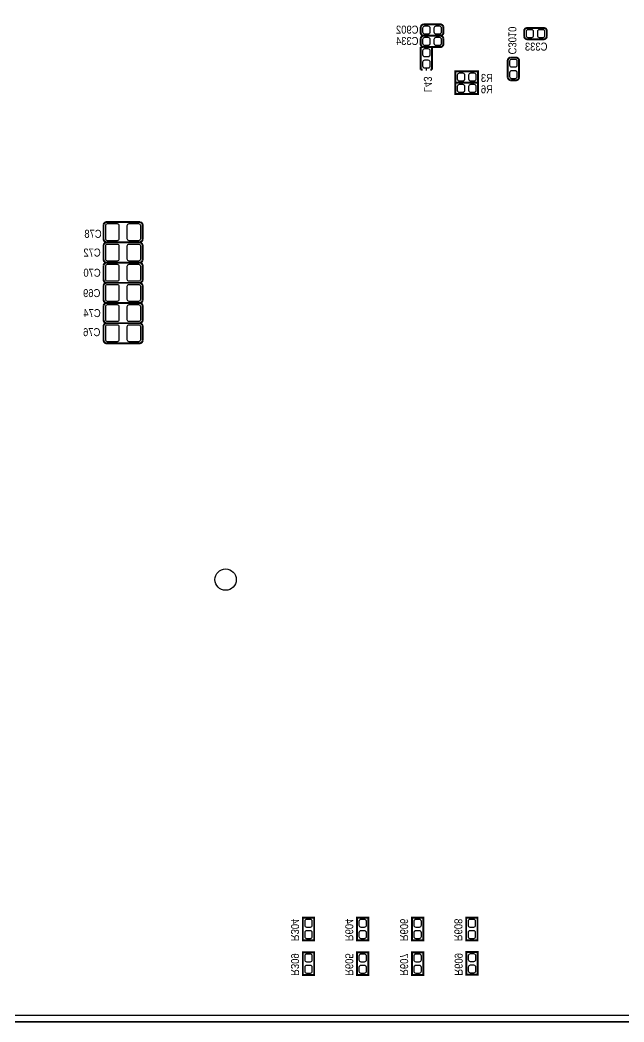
# Model space of a CAD drawing. Extents: x 35 to 230, y 10 to 165.
# Drawn here: x 134.2 to 182.1, y 10 to 89.5 of the extents above; entities that cross this region are included whole.
import ezdxf

# ---------------------------------------------------------------- set-up
doc = ezdxf.new("R2010")
doc.units = 0
for name, color, linetype in [('BG_OUTLINE', 254, 'CONTINUOUS'), ('PG_SILKSCREEN_BOTTOM', 254, 'CONTINUOUS'), ('PIN_SOLDERMASK_BOTTOM', 85, 'CONTINUOUS'), ('RD_SILKSCREEN_BOTTOM', 142, 'CONTINUOUS'), ('RKI_ALL', 43, 'CONTINUOUS')]:
    doc.layers.add(name, color=color, linetype=linetype)

msp = doc.modelspace()

# ---------------------------------------------------------------- linework, layer by layer
at = {"layer": 'BG_OUTLINE'}
msp.add_lwpolyline([(35, 12), (35, 121.6358, -0.414214), (37.286, 123.9218), (41.2, 123.9218), (41.2, 157.5018), (37.286, 157.5018, -0.414214), (35, 159.7878), (35, 163, -0.414214), (37, 165), (228, 165, -0.414214), (230, 163), (230, 12, -0.414214), (228, 10), (37, 10, -0.414214)], format="xyb", close=True, dxfattribs=at)
for points in [[(228, 10), (37, 10)], [(37, 10), (228, 10)]]:
    msp.add_lwpolyline(points, dxfattribs=at)
at = {"layer": 'PG_SILKSCREEN_BOTTOM', "const_width": 0.15}
for points in [[(166, 88.93, -0.265564), (166.2, 89.13), (167.6, 89.13, -0.265564), (167.8, 88.93), (167.8, 88.43, -0.265564), (167.6, 88.23), (166.2, 88.23, -0.265564), (166, 88.43)], [(166, 88.03, -0.265564), (166.2, 88.23), (167.6, 88.23, -0.265564), (167.8, 88.03), (167.8, 87.53, -0.265564), (167.6, 87.33), (166.2, 87.33, -0.265564), (166, 87.53)], [(174.2, 88.65, -0.265564), (174.4, 88.85), (175.8, 88.85, -0.265564), (176, 88.65), (176, 88.15, -0.265564), (175.8, 87.95), (174.4, 87.95, -0.265564), (174.2, 88.15)], [(173.6, 86.5, -0.265564), (173.8, 86.3), (173.8, 84.9, -0.265564), (173.6, 84.7), (173.1, 84.7, -0.265564), (172.9, 84.9), (172.9, 86.3, -0.265564), (173.1, 86.5)], [(141.1, 73.45, 0.333333), (140.85, 73.25), (140.85, 72.1, 0.333333), (141.05, 71.85), (143.75, 71.85)], [(143.95, 73.2, 0.333333), (143.75, 73.45)], [(141.1, 71.83, 0.333333), (140.85, 71.63), (140.85, 70.48, 0.333333), (141.05, 70.23), (143.75, 70.23)], [(143.7, 71.85, 0.333333), (143.95, 72.05)], [(143.95, 71.58, 0.333333), (143.75, 71.83)], [(141.1, 70.23, 0.333333), (140.85, 70.03), (140.85, 68.88, 0.333333), (141.05, 68.63), (143.75, 68.63)], [(143.7, 70.23, 0.333333), (143.95, 70.43)], [(143.95, 69.98, 0.333333), (143.75, 70.23)], [(141.1, 68.63, 0.333333), (140.85, 68.43), (140.85, 67.28, 0.333333), (141.05, 67.03), (143.75, 67.03)], [(143.7, 68.63, 0.333333), (143.95, 68.83)], [(143.95, 68.38, 0.333333), (143.75, 68.63)], [(141.1, 67.03, 0.333333), (140.85, 66.83), (140.85, 65.68, 0.333333), (141.05, 65.43), (143.75, 65.43)], [(143.7, 67.03, 0.333333), (143.95, 67.23)], [(143.95, 66.78, 0.333333), (143.75, 67.03)], [(141.1, 65.43, 0.333333), (140.85, 65.23), (140.85, 64.08, 0.333333), (141.05, 63.83), (143.75, 63.83)], [(143.7, 65.43, 0.333333), (143.95, 65.63)], [(143.95, 65.18, 0.333333), (143.75, 65.43)], [(143.7, 63.83, 0.333333), (143.95, 64.03)]]:
    msp.add_lwpolyline(points, format="xyb", dxfattribs=at)
for points in [[(166, 88.43), (166, 88.93)], [(174.2, 88.15), (174.2, 88.65)], [(166, 87.53), (166, 88.03)], [(166, 87.33), (166, 85.53)], [(166, 87.33), (166.15, 87.33)], [(166.4, 87.33), (166.5, 87.33)], [(166.9, 87.33), (166.75, 87.33)], [(166.9, 87.33), (166.9, 85.53)], [(173.1, 86.5), (173.6, 86.5)], [(166, 85.53), (166.15, 85.53)], [(166.4, 85.53), (166.5, 85.53)], [(166.9, 85.53), (166.75, 85.53)], [(170.55, 85.15), (170.55, 85.4), (168.75, 85.4), (168.75, 84.5), (170.55, 84.5), (170.55, 85.15)], [(170.55, 84.25), (170.55, 84.5), (168.75, 84.5), (168.75, 83.6), (170.55, 83.6), (170.55, 84.25)], [(143.75, 73.45), (141.1, 73.45)], [(143.95, 72.05), (143.95, 73.2)], [(143.75, 71.83), (141.1, 71.83)], [(143.95, 70.43), (143.95, 71.58)], [(143.75, 70.23), (141.1, 70.23)], [(143.95, 68.83), (143.95, 69.98)], [(143.75, 68.63), (141.1, 68.63)], [(143.95, 67.23), (143.95, 68.38)], [(143.75, 67.03), (141.1, 67.03)], [(143.95, 65.63), (143.95, 66.78)], [(143.75, 65.43), (141.1, 65.43)], [(143.95, 64.03), (143.95, 65.18)], [(157.3, 16.48), (157.55, 16.48), (157.55, 18.28), (156.65, 18.28), (156.65, 16.48), (157.3, 16.48)], [(161.6, 16.48), (161.85, 16.48), (161.85, 18.28), (160.95, 18.28), (160.95, 16.48), (161.6, 16.48)], [(165.95, 16.48), (166.2, 16.48), (166.2, 18.28), (165.3, 18.28), (165.3, 16.48), (165.95, 16.48)], [(170.25, 16.48), (170.5, 16.48), (170.5, 18.28), (169.6, 18.28), (169.6, 16.48), (170.25, 16.48)], [(157.3, 13.73), (157.55, 13.73), (157.55, 15.53), (156.65, 15.53), (156.65, 13.73), (157.3, 13.73)], [(161.6, 13.73), (161.85, 13.73), (161.85, 15.53), (160.95, 15.53), (160.95, 13.73), (161.6, 13.73)], [(165.95, 13.73), (166.2, 13.73), (166.2, 15.53), (165.3, 15.53), (165.3, 13.73), (165.95, 13.73)], [(170.2739, 13.7504), (170.5239, 13.7504), (170.5239, 15.5504), (169.6239, 15.5504), (169.6239, 13.7504), (170.2739, 13.7504)]]:
    msp.add_lwpolyline(points, dxfattribs=at)
at = {"layer": 'PIN_SOLDERMASK_BOTTOM'}
for points in [[(166.3, 88.38), (166.6, 88.38, 0.414214), (166.75, 88.53), (166.75, 88.83, 0.414214), (166.6, 88.98), (166.3, 88.98, 0.414214), (166.15, 88.83), (166.15, 88.53, 0.414214)], [(167.2, 88.38), (167.5, 88.38, 0.414214), (167.65, 88.53), (167.65, 88.83, 0.414214), (167.5, 88.98), (167.2, 88.98, 0.414214), (167.05, 88.83), (167.05, 88.53, 0.414214)], [(174.5, 88.1), (174.8, 88.1, 0.414214), (174.95, 88.25), (174.95, 88.55, 0.414214), (174.8, 88.7), (174.5, 88.7, 0.414214), (174.35, 88.55), (174.35, 88.25, 0.414214)], [(175.4, 88.1), (175.7, 88.1, 0.414214), (175.85, 88.25), (175.85, 88.55, 0.414214), (175.7, 88.7), (175.4, 88.7, 0.414214), (175.25, 88.55), (175.25, 88.25, 0.414214)], [(166.3, 87.48), (166.6, 87.48, 0.414214), (166.75, 87.63), (166.75, 87.93, 0.414214), (166.6, 88.08), (166.3, 88.08, 0.414214), (166.15, 87.93), (166.15, 87.63, 0.414214)], [(167.2, 87.48), (167.5, 87.48, 0.414214), (167.65, 87.63), (167.65, 87.93, 0.414214), (167.5, 88.08), (167.2, 88.08, 0.414214), (167.05, 87.93), (167.05, 87.63, 0.414214)], [(166.15, 87.03), (166.15, 86.73, 0.414214), (166.3, 86.58), (166.6, 86.58, 0.414214), (166.75, 86.73), (166.75, 87.03, 0.414214), (166.6, 87.18), (166.3, 87.18, 0.414214)], [(166.15, 86.13), (166.15, 85.83, 0.414214), (166.3, 85.68), (166.6, 85.68, 0.414214), (166.75, 85.83), (166.75, 86.13, 0.414214), (166.6, 86.28), (166.3, 86.28, 0.414214)], [(173.05, 86.2), (173.05, 85.9, 0.414214), (173.2, 85.75), (173.5, 85.75, 0.414214), (173.65, 85.9), (173.65, 86.2, 0.414214), (173.5, 86.35), (173.2, 86.35, 0.414214)], [(169.05, 84.65), (169.35, 84.65, 0.414214), (169.5, 84.8), (169.5, 85.1, 0.414214), (169.35, 85.25), (169.05, 85.25, 0.414214), (168.9, 85.1), (168.9, 84.8, 0.414214)], [(169.95, 84.65), (170.25, 84.65, 0.414214), (170.4, 84.8), (170.4, 85.1, 0.414214), (170.25, 85.25), (169.95, 85.25, 0.414214), (169.8, 85.1), (169.8, 84.8, 0.414214)], [(173.05, 85.3), (173.05, 85, 0.414214), (173.2, 84.85), (173.5, 84.85, 0.414214), (173.65, 85), (173.65, 85.3, 0.414214), (173.5, 85.45), (173.2, 85.45, 0.414214)], [(169.05, 83.75), (169.35, 83.75, 0.414214), (169.5, 83.9), (169.5, 84.2, 0.414214), (169.35, 84.35), (169.05, 84.35, 0.414214), (168.9, 84.2), (168.9, 83.9, 0.414214)], [(169.95, 83.75), (170.25, 83.75, 0.414214), (170.4, 83.9), (170.4, 84.2, 0.414214), (170.25, 84.35), (169.95, 84.35, 0.414214), (169.8, 84.2), (169.8, 83.9, 0.414214)], [(141, 72.15, 0.414214), (141.15, 72), (141.95, 72, 0.414214), (142.1, 72.15), (142.1, 73.15, 0.414214), (141.95, 73.3), (141.15, 73.3, 0.414214), (141, 73.15)], [(142.7, 72.15, 0.414214), (142.85, 72), (143.65, 72, 0.414214), (143.8, 72.15), (143.8, 73.15, 0.414214), (143.65, 73.3), (142.85, 73.3, 0.414214), (142.7, 73.15)], [(141, 70.53, 0.414214), (141.15, 70.38), (141.95, 70.38, 0.414214), (142.1, 70.53), (142.1, 71.53, 0.414214), (141.95, 71.68), (141.15, 71.68, 0.414214), (141, 71.53)], [(142.7, 70.53, 0.414214), (142.85, 70.38), (143.65, 70.38, 0.414214), (143.8, 70.53), (143.8, 71.53, 0.414214), (143.65, 71.68), (142.85, 71.68, 0.414214), (142.7, 71.53)], [(141, 68.93, 0.414214), (141.15, 68.78), (141.95, 68.78, 0.414214), (142.1, 68.93), (142.1, 69.93, 0.414214), (141.95, 70.08), (141.15, 70.08, 0.414214), (141, 69.93)], [(142.7, 68.93, 0.414214), (142.85, 68.78), (143.65, 68.78, 0.414214), (143.8, 68.93), (143.8, 69.93, 0.414214), (143.65, 70.08), (142.85, 70.08, 0.414214), (142.7, 69.93)], [(141, 67.33, 0.414214), (141.15, 67.18), (141.95, 67.18, 0.414214), (142.1, 67.33), (142.1, 68.33, 0.414214), (141.95, 68.48), (141.15, 68.48, 0.414214), (141, 68.33)], [(142.7, 67.33, 0.414214), (142.85, 67.18), (143.65, 67.18, 0.414214), (143.8, 67.33), (143.8, 68.33, 0.414214), (143.65, 68.48), (142.85, 68.48, 0.414214), (142.7, 68.33)], [(141, 65.73, 0.414214), (141.15, 65.58), (141.95, 65.58, 0.414214), (142.1, 65.73), (142.1, 66.73, 0.414214), (141.95, 66.88), (141.15, 66.88, 0.414214), (141, 66.73)], [(142.7, 65.73, 0.414214), (142.85, 65.58), (143.65, 65.58, 0.414214), (143.8, 65.73), (143.8, 66.73, 0.414214), (143.65, 66.88), (142.85, 66.88, 0.414214), (142.7, 66.73)], [(141, 64.13, 0.414214), (141.15, 63.98), (141.95, 63.98, 0.414214), (142.1, 64.13), (142.1, 65.13, 0.414214), (141.95, 65.28), (141.15, 65.28, 0.414214), (141, 65.13)], [(142.7, 64.13, 0.414214), (142.85, 63.98), (143.65, 63.98, 0.414214), (143.8, 64.13), (143.8, 65.13, 0.414214), (143.65, 65.28), (142.85, 65.28, 0.414214), (142.7, 65.13)], [(156.8, 17.98), (156.8, 17.68, 0.414214), (156.95, 17.53), (157.25, 17.53, 0.414214), (157.4, 17.68), (157.4, 17.98, 0.414214), (157.25, 18.13), (156.95, 18.13, 0.414214)], [(161.1, 17.98), (161.1, 17.68, 0.414214), (161.25, 17.53), (161.55, 17.53, 0.414214), (161.7, 17.68), (161.7, 17.98, 0.414214), (161.55, 18.13), (161.25, 18.13, 0.414214)], [(165.45, 17.98), (165.45, 17.68, 0.414214), (165.6, 17.53), (165.9, 17.53, 0.414214), (166.05, 17.68), (166.05, 17.98, 0.414214), (165.9, 18.13), (165.6, 18.13, 0.414214)], [(169.75, 17.98), (169.75, 17.68, 0.414214), (169.9, 17.53), (170.2, 17.53, 0.414214), (170.35, 17.68), (170.35, 17.98, 0.414214), (170.2, 18.13), (169.9, 18.13, 0.414214)], [(156.8, 17.08), (156.8, 16.78, 0.414214), (156.95, 16.63), (157.25, 16.63, 0.414214), (157.4, 16.78), (157.4, 17.08, 0.414214), (157.25, 17.23), (156.95, 17.23, 0.414214)], [(161.1, 17.08), (161.1, 16.78, 0.414214), (161.25, 16.63), (161.55, 16.63, 0.414214), (161.7, 16.78), (161.7, 17.08, 0.414214), (161.55, 17.23), (161.25, 17.23, 0.414214)], [(165.45, 17.08), (165.45, 16.78, 0.414214), (165.6, 16.63), (165.9, 16.63, 0.414214), (166.05, 16.78), (166.05, 17.08, 0.414214), (165.9, 17.23), (165.6, 17.23, 0.414214)], [(169.75, 17.08), (169.75, 16.78, 0.414214), (169.9, 16.63), (170.2, 16.63, 0.414214), (170.35, 16.78), (170.35, 17.08, 0.414214), (170.2, 17.23), (169.9, 17.23, 0.414214)], [(156.8, 15.23), (156.8, 14.93, 0.414214), (156.95, 14.78), (157.25, 14.78, 0.414214), (157.4, 14.93), (157.4, 15.23, 0.414214), (157.25, 15.38), (156.95, 15.38, 0.414214)], [(161.1, 15.23), (161.1, 14.93, 0.414214), (161.25, 14.78), (161.55, 14.78, 0.414214), (161.7, 14.93), (161.7, 15.23, 0.414214), (161.55, 15.38), (161.25, 15.38, 0.414214)], [(165.45, 15.23), (165.45, 14.93, 0.414214), (165.6, 14.78), (165.9, 14.78, 0.414214), (166.05, 14.93), (166.05, 15.23, 0.414214), (165.9, 15.38), (165.6, 15.38, 0.414214)], [(169.7739, 15.2504), (169.7739, 14.9504, 0.414214), (169.9239, 14.8004), (170.2239, 14.8004, 0.414214), (170.3739, 14.9504), (170.3739, 15.2504, 0.414214), (170.2239, 15.4004), (169.9239, 15.4004, 0.414214)], [(156.8, 14.33), (156.8, 14.03, 0.414214), (156.95, 13.88), (157.25, 13.88, 0.414214), (157.4, 14.03), (157.4, 14.33, 0.414214), (157.25, 14.48), (156.95, 14.48, 0.414214)], [(161.1, 14.33), (161.1, 14.03, 0.414214), (161.25, 13.88), (161.55, 13.88, 0.414214), (161.7, 14.03), (161.7, 14.33, 0.414214), (161.55, 14.48), (161.25, 14.48, 0.414214)], [(165.45, 14.33), (165.45, 14.03, 0.414214), (165.6, 13.88), (165.9, 13.88, 0.414214), (166.05, 14.03), (166.05, 14.33, 0.414214), (165.9, 14.48), (165.6, 14.48, 0.414214)], [(169.7739, 14.3504), (169.7739, 14.0504, 0.414214), (169.9239, 13.9004), (170.2239, 13.9004, 0.414214), (170.3739, 14.0504), (170.3739, 14.3504, 0.414214), (170.2239, 14.5004), (169.9239, 14.5004, 0.414214)]]:
    msp.add_lwpolyline(points, format="xyb", close=True, dxfattribs=at)
msp.add_circle((150.5287, 45.0894), 0.85, dxfattribs=at)
at = {"layer": 'RKI_ALL'}
msp.add_lwpolyline([(35.5, 121.6358, -0.414214), (37.286, 123.4218), (41.7, 123.4218), (41.7, 158.0018), (37.286, 158.0018, -0.414214), (35.5, 159.7878), (35.5, 163, -0.414214), (37, 164.5), (228, 164.5, -0.414214), (229.5, 163), (229.5, 12, -0.414214), (228, 10.5), (37, 10.5, -0.414214), (35.5, 12)], format="xyb", close=True, dxfattribs=at)

# ---------------------------------------------------------------- texts
at = {"layer": 'RD_SILKSCREEN_BOTTOM', "text_generation_flag": 2, "width": 0.88}
for s, p in [('C902', (165.825, 88.3967)), ('C334', (165.825, 87.4967)), ('C333', (176.05, 87.05)), ('R3', (171.725, 84.5667)), ('R6', (171.725, 83.6667)), ('C78', (140.7, 72.2)), ('C72', (140.625, 70.7133)), ('C70', (140.625, 69.1133)), ('C69', (140.6, 67.5)), ('C74', (140.625, 65.9133)), ('C76', (140.6, 64.4))]:
    msp.add_text(s, height=0.635, dxfattribs=at).set_placement(p)
for s, p in [('C3010', (172.95, 86.75)), ('L43', (166.25, 83.75)), ('R304', (155.7167, 16.405)), ('R604', (160.0167, 16.405)), ('R606', (164.3667, 16.405)), ('R608', (168.6667, 16.405)), ('R309', (155.7167, 13.655)), ('R605', (160.0167, 13.655)), ('R607', (164.3667, 13.655)), ('R609', (168.6906, 13.6754))]:
    msp.add_text(s, height=0.635, rotation=270, dxfattribs=at).set_placement(p)

doc.saveas('drawing.dxf')
